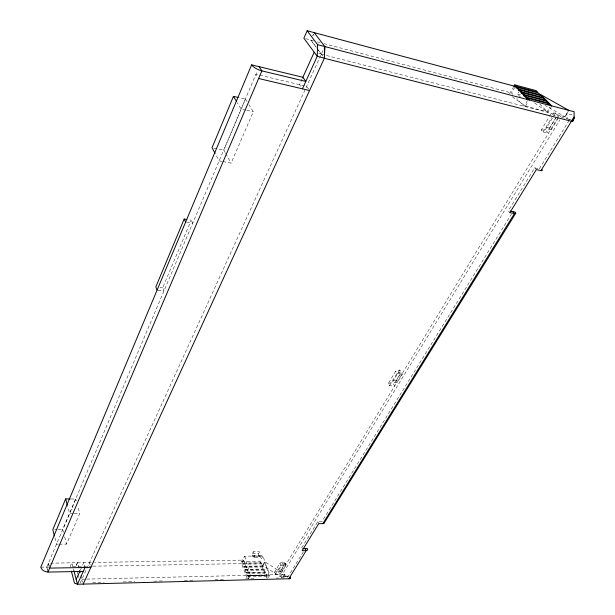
<?xml version="1.0" encoding="UTF-8"?>
<svg xmlns="http://www.w3.org/2000/svg" width="615" height="615" viewBox="0 0 615 615"><rect width="100%" height="100%" fill="white"/><g stroke="black" fill="none" stroke-linecap="round" stroke-linejoin="round"><path stroke-width="0.46" stroke-dasharray="3.08 2.31" d="M157.955 290.18L163.974 290.903L162.66 287.789L191.242 220.162L188.597 219.747M47.932 572.088L46.748 567.176L257.324 70.902M63.468 532.375L62.753 529.669L75.753 499.049L71.156 498.98M225.213 152.528L223.852 150.083L245.5 99.076L239.012 97.631M59.24 544.152L66.543 544.106L79.781 513.463L77.767 506.253M222.83 161.568L231.109 163.129L253.303 111.753L248.914 104.627M312.735 36.001L313.489 34.325L312.766 35.939M77.482 562.733L75.814 566.461L77.513 562.663L79.627 570.743M80.35 570.205L83.755 562.663L84.847 566.684M302.249 78.674L299.551 84.655L301.004 86.746M80.204 583.028L324.397 47.401M265.373 572.35L264.458 572.127L263.612 570.059L264.096 569.244L263.189 569.021L262.351 566.969L262.836 566.146L261.929 565.931L261.098 563.886L261.575 563.071L242.356 563.171L241.68 561.457L244.701 556.191L263.043 555.945L268.94 575.087L266.987 578.331L266.157 576.293L266.649 575.479L265.726 575.248L247.284 575.678L246.454 573.58L246.938 572.757L265.373 572.35L264.881 573.172L265.726 575.248M509.658 93.849L513.387 87.338M243.502 560.111L249.513 575.317L247.461 578.823L241.487 563.617L243.502 560.111L94.779 562.402M512.902 94.364L511.58 92.965L514.863 87.245M262.836 566.146L244.47 566.492L243.578 566.277L242.764 564.209L243.24 563.378M264.096 569.244L245.7 569.613L244.808 569.398L243.994 567.322L244.47 566.492M259.299 555.645L258.961 556.221L252.688 556.306L252.319 553.277L253.165 551.816L259.43 551.747L261.167 555.975L260.145 557.713L253.864 557.805L253.026 555.722L259.299 555.645L260.145 557.713M520.49 97.155L517.576 94.072L518.729 92.066M252.688 556.306L253.026 555.722M246.938 572.757L246.038 572.527L245.224 570.443L245.7 569.613M253.864 557.805L254.879 556.052L253.165 551.816M258.961 556.221L258.584 553.2L259.43 551.747M244.701 556.191L250.428 575.517L248.506 578.8L247.699 576.739L248.183 575.909L266.649 575.479M527.47 100.499L524.095 106.264L516.854 98.561M321.307 54.174L565.016 116.765L566.969 113.583L567.099 118.849L565.093 116.788L566.969 113.583L572.234 114.951L572.25 116.689M512.31 96.847L525.571 106.157L528.277 101.537M261.575 563.071L260.675 562.856L259.984 561.164L263.043 555.945M262.528 565.4L264.581 561.926L265.203 561.918L284.584 574.495L282.477 577.939L262.528 565.4L267.809 578.308L269.893 574.841L264.581 561.926M263.159 565.385L265.203 561.918M525.571 106.157L547.173 111.715L549.895 107.164M551.763 105.903L547.873 112.368L539.532 103.697M274.244 572.55L279.879 563.202L283.876 561.464L285.506 565.285L280.794 565.37L275.143 574.718L274.244 572.55L278.234 570.789L283.876 561.464M399.835 370.015L392.401 382.292L394.615 386.036L389.564 385.628L388.311 383.506L395.745 371.183L399.835 370.015L402.295 374.243L397.175 382.645L394.838 382.73L393.5 380.477L396.129 380.885L397.175 382.645M541.254 130.042L545.274 129.888L548.472 133.294L543.053 131.971L541.254 130.042L549.041 117.127M549.533 116.32L551.478 113.091L555.483 113.022L558.758 116.396L553.323 115.005L551.478 113.091M389.564 385.628L397.021 373.305L395.745 371.183M543.053 131.971L551.855 117.427M545.274 129.888L553.777 115.843M554.03 115.436L555.483 113.022M285.36 563.179L281.486 569.559L279.064 569.413L280.033 571.704L283.915 565.316L286.129 564.977L285.36 563.179L282.938 563.017L283.915 565.316M394.838 382.73L399.95 374.312L402.295 374.243M558.182 118.295L551.148 129.842L549.633 128.243L546.781 127.397L548.711 129.442L555.737 117.872M396.129 380.885L401.234 372.482L398.589 372.067L399.95 374.312M549.633 128.243L555.714 118.241M303.326 551.84L287.966 576.762L280.801 576.939L279.825 574.602L559.404 115.328L560.742 116.704M280.033 571.704L282.239 571.358L286.129 564.977M280.801 576.939L559.904 119.848M568.329 111.161L564.908 116.742L545.113 105.449M285.721 576.816L284.676 574.495L283.615 576.217L288.42 576.755M301.719 547.85L317.778 521.643L321.914 521.666L511.388 214.143M569.19 120.317L539.317 168.81L539.609 169.133L534.719 167.787L508.344 210.814L509.866 212.675M287.466 577.254L288.174 576.109L283.615 576.217L284.737 574.495M388.311 383.506L392.401 382.292M92.627 582.712L104.15 582.428M123.208 581.944L134.808 581.652M153.796 581.175L163.544 580.929M184.377 580.406L194.894 580.145M214.966 579.638L223.891 579.415M245.546 578.869L254.049 578.654M276.058 578.1L284.238 577.9M81.933 579.23L85.777 579.138M86.715 579.115L284.676 574.495M250.428 575.517L268.94 575.087M247.699 576.739L266.157 576.293M246.038 572.527L264.458 572.127M246.454 573.58L264.881 573.172M244.808 569.398L263.189 569.021M245.224 570.443L263.612 570.059M243.578 566.277L261.929 565.931M243.994 567.322L262.351 566.969M241.68 561.457L259.984 561.164M242.356 563.171L260.675 562.856M40.805 567.153L46.802 567.045L47.985 571.958M92.096 566.184L70.172 566.561L71.824 562.817L73.231 568.175M93.05 566.169L241.487 563.617M46.748 567.176L48.647 567.145M242.764 564.209L261.098 563.886M49.231 566.476L48.431 563.209L93.818 562.418M252.319 553.277L258.584 553.2M58.333 544.16L56.503 544.167L54.658 536.918M54.62 529.669L57.333 529.669M58.241 529.669L62.753 529.669M73.285 513.41L69.572 513.379L67.604 506.137M74.207 513.417L79.781 513.463M397.021 373.305L402.095 373.751M160.085 287.474L162.66 287.789M186.514 222.23L192.703 223.191L191.242 220.162M548.711 129.442L551.148 129.842M221.907 161.391L219.148 160.869L215.588 154.327M213.843 148.13L223.852 150.083M245.8 110.116L241.118 109.093L237.282 102.743M246.738 110.323L253.303 111.753M568.829 119.287L571.427 119.956M318.678 53.359L321.361 54.043M561.403 117.388L569.69 119.51M247.284 575.678L248.183 575.909M305.617 38.668L310.921 40.06L317.671 49.1M313.658 40.921L310.867 40.19L316.364 47.547M317.371 41.897L320.161 42.635M323.874 43.611L511.58 92.965M517.576 94.072L521.22 95.033M534.527 102.982L547.173 111.715M534.719 167.787L536.334 169.617M318.232 49.853L322.89 56.088M316.91 48.285L322.837 56.219M308.584 89.121L306.639 86.338L255.886 74.277L257.716 77.098M245.5 99.076L246.961 101.452M225.667 153.343L231.109 163.129M317.778 521.643L318.716 523.649M279.879 563.202L280.794 565.37M281.486 569.559L282.239 571.358M278.234 570.789L279.833 574.61M75.753 499.049L76.26 500.848M89.529 562.571L90.197 564.977M80.949 575.548L82.718 582.32M77.029 571.066L77.767 573.826M78.005 574.748L78.735 577.508M73.469 569.067L73.938 570.851M64.652 536.887L66.543 544.106M48.431 563.209L49.631 568.114"/><path stroke-width="0.92" d="M548.157 104.581L548.173 102.943L546.404 101.129L524.841 95.44L526.578 97.27L548.173 102.943M516.177 88.022L516.2 86.384L514.786 84.901L513.848 86.531M518.752 90.72L518.768 89.083L517.061 87.284L538.517 93.019L540.254 94.802L518.768 89.083M521.336 93.442L521.359 91.796L519.637 89.99L541.131 95.709L542.876 97.501L521.359 91.796M523.942 96.171L523.957 94.525L522.227 92.704L543.76 98.408L545.513 100.214L523.957 94.525M526.563 98.93L526.578 97.27M302.849 548.649L307.492 548.603A2.591 1.699 33.1 0 1 306.193 550.625L288.819 578.761L290.188 578.138L290.365 577.224L288.904 578.761L77.452 584.25L74.5 583.174L71.371 571.174M83.194 584.104L324.413 58.133L324.774 46.548L314.234 32.649M324.413 58.133L317.232 56.296L303.856 38.207L307.146 30.75L317.601 44.672L317.232 56.296L302.449 88.837M324.782 46.556L324.359 58.264L571.527 121.309C575.317 121.501 573.641 113.983 574.195 111.769L317.601 44.672M572.788 121.24L574.102 117.242L571.527 121.309M572.55 121.386L574.102 117.242L572.742 119.441M70.241 498.965L65.644 498.896L52.813 529.669L54.428 536.011M238.082 97.424L233.446 96.386L212.021 147.777L215.142 153.504M186.829 219.47L184.185 219.055L155.795 286.959L157.094 290.08M251.62 64.867A8.656 3.037 24.8 0 0 261.875 70.886L305.816 81.434L302.888 77.275L251.62 64.867L40.805 567.153A6.235 4.705 19.1 0 0 47.985 571.958M573.019 119.771L574.102 117.242L572.119 121.416M76.183 579.43L79.973 571.043M302.642 77.821L314.204 52.206M85.07 567.484L77.452 584.25L73.938 570.851M305.301 548.626L306.201 550.625L302.103 550.671L318.716 523.649L322.852 523.665L514.432 213.543A3.26 1.176 30 0 0 515.347 212.16L510.166 211.168M512.895 211.691L514.432 213.543L509.866 212.675L536.334 169.617L540.939 170.632L571.427 121.286M324.143 523.081L515.708 213.328M290.357 577.716L289.235 578.3L289.434 578.677M290.188 578.138L289.235 578.3L289.873 578.469M288.819 578.761L289.35 578.684A2.529 1.714 33.5 0 0 290.272 577.231M322.852 523.665L323.39 523.596A2.637 1.668 32.7 0 0 324.297 522.673M83.294 571.397L47.932 572.088L261.882 70.886L259.115 66.674M49.631 568.114L90.859 567.384M540.939 170.632L541.531 170.709A3.336 1.076 29.7 0 0 542.123 169.809M258.631 78.505L309.56 90.513M514.786 84.901L536.211 90.651L537.648 92.127L516.2 86.384M307.146 30.75L515.332 86.431L527.947 99.676M568.821 110.362L540.762 94.602L551.763 105.903M550.809 105.649L549.072 103.866L527.462 98.2L529.177 99.999M233.446 96.386L236.321 101.152M184.185 219.055L185.63 222.092M65.644 498.896L67.358 505.23M79.627 570.743L80.104 572.527M572.719 120.947A3.444 0.961 29.4 0 1 571.42 121.278"/></g></svg>
